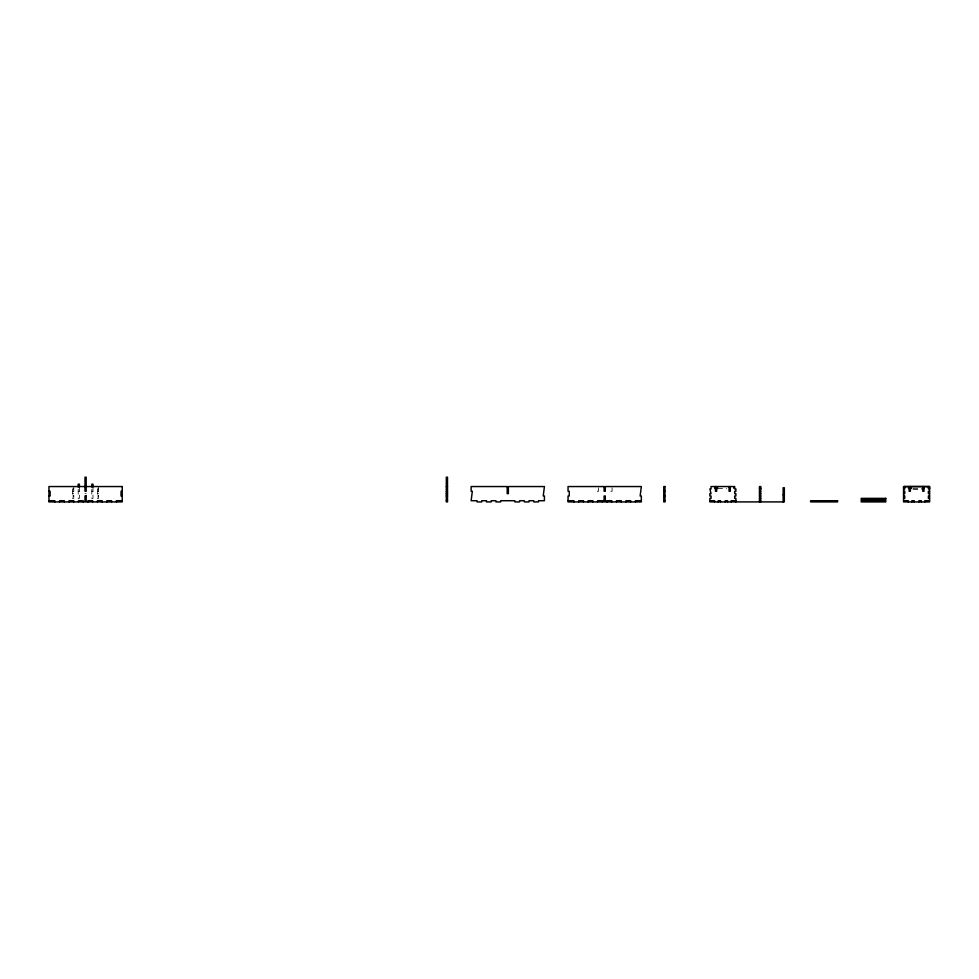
<?xml version="1.0" encoding="UTF-8"?>
<svg xmlns="http://www.w3.org/2000/svg" width="979" height="979" viewBox="0 0 979 979"><rect width="100%" height="100%" fill="white"/><g stroke="black" fill="none" stroke-linecap="round" stroke-linejoin="round"><path stroke-width="0.73" stroke-dasharray="4.89 3.67" d="M717.693 488.435L726.577 488.435M912.869 488.435L921.765 488.435M72.593 488.913L73.768 488.913M97.41 488.913L98.585 488.913M912.966 489.622L921.643 489.622M72.593 491.274L73.768 491.274M78.198 491.274L79.385 491.274M91.793 491.274L92.981 491.274M97.41 491.274L98.585 491.274M72.593 493.636L73.768 493.636M85.002 493.636L86.176 493.636M97.41 493.636L98.585 493.636M72.593 495.998L73.768 495.998M97.41 495.998L98.585 495.998M612.083 487.726L612.083 491.274L610.896 491.274L610.896 487.726M598.487 487.726L598.487 491.274L597.312 491.274L597.312 487.726M98.585 486.551L98.585 498.36L97.41 498.36L97.41 486.551M92.981 486.551L92.981 498.36L91.793 498.36L91.793 486.551M79.385 486.551L79.385 498.36L78.198 498.36L78.198 486.551M73.768 486.551L73.768 498.36L72.593 498.36L72.593 486.551"/><path stroke-width="1.47" d="M446.326 486.551L447.501 486.551M714.719 487.261L717.693 487.261M759.508 487.261L760.695 487.261M903.58 487.261L903.58 488.435M908.426 487.261L911.388 487.261M922.781 487.261L923.968 487.261M929.573 487.261L929.573 488.435M714.719 488.435L717.693 488.435M759.508 488.435L760.695 488.435M908.426 488.435L911.388 488.435M922.781 488.435L923.968 488.435M759.508 488.913L760.695 488.913M903.58 488.913L904.755 488.913L904.755 486.551M929.573 488.913L928.398 488.913L928.398 486.551M48.95 491.274L50.137 491.274L50.137 495.998L48.95 495.998M122.228 491.274L121.041 491.274L121.041 495.998L122.228 495.998M446.326 491.274L447.501 491.274M663.786 491.274L664.974 491.274M759.508 491.274L760.695 491.274M903.58 491.274L904.755 491.274L904.755 493.636L903.58 493.636M929.573 491.274L928.398 491.274L928.398 493.636L929.573 493.636M446.326 493.636L447.501 493.636M759.508 493.636L760.695 493.636M783.151 494.823L784.326 494.823M446.326 495.998L447.501 495.998M663.786 495.998L664.974 495.998M759.508 495.998L760.695 495.998M903.58 495.998L904.755 495.998L904.755 498.36L903.58 498.36M929.573 495.998L928.398 495.998L928.398 498.36L929.573 498.36M759.508 498.36L760.695 498.36M48.95 500.722L54.861 500.722L54.861 501.909M122.228 500.722L116.317 500.722L116.317 501.909M446.326 500.722L447.501 500.722M568.053 500.722L573.963 500.722L573.963 501.909M603.517 500.722L605.879 500.722M641.331 500.722L635.42 500.722L635.42 501.909M663.786 500.722L664.974 500.722M709.873 500.722L714.597 500.722L714.597 501.909M735.878 500.722L731.142 500.722L731.142 501.909M759.508 500.722L760.695 500.722M903.58 500.722L908.304 500.722L908.304 501.909M929.573 500.722L924.849 500.722L924.849 501.909M928.863 486.551L904.29 486.551M923.968 486.551L923.968 491.274L922.781 491.274L922.781 486.551M921.3 501.909L921.3 500.722L918.938 500.722L918.938 501.909M914.215 501.909L914.215 500.722L911.853 500.722L911.853 501.909M910.372 486.551L910.372 491.274L909.185 491.274L909.185 486.551M783.151 501.909L783.151 487.726L784.326 487.726L784.326 501.909L709.873 501.909L709.873 498.36L711.048 498.36L711.048 495.998L709.873 495.998L709.873 493.636L711.048 493.636L709.873 488.913L711.048 488.913L711.048 486.551L734.691 486.551L734.691 488.913L735.878 488.913L735.878 491.274L734.691 491.274L734.691 493.636L735.878 493.636L735.878 495.998L734.691 495.998L734.691 498.36L735.878 498.36L735.878 501.909M760.695 501.909L760.695 486.551L759.508 486.551L759.508 501.909M733.981 487.261L733.981 488.435M730.261 486.551L730.261 491.274L729.074 491.274L729.074 486.551M727.593 501.909L727.593 500.722L725.231 500.722L725.231 501.909M720.507 501.909L720.507 500.722L718.145 500.722L718.145 501.909M716.665 486.551L716.665 491.274L715.49 491.274L715.49 486.551M630.696 501.909L630.696 500.722L625.973 500.722L625.973 501.909M621.237 501.909L621.237 500.722L616.513 500.722L616.513 501.909M611.789 501.909L611.789 500.722L607.053 500.722L607.053 501.909M605.279 500.722L605.279 495.998L604.104 495.998L604.104 500.722M602.33 501.909L602.33 500.722L597.606 500.722L597.606 501.909M592.87 501.909L592.87 500.722L588.146 500.722L588.146 501.909M583.423 501.909L583.423 500.722L578.699 500.722L578.699 501.909M447.501 477.091L447.501 501.909L446.326 501.909L446.326 477.091M111.594 501.909L111.594 500.722L106.858 500.722L106.858 501.909M102.134 501.909L102.134 500.722L97.41 500.722L97.41 501.909M92.981 487.016L92.981 484.177L91.793 484.177L91.793 487.016M92.675 501.909L92.675 500.722L87.951 500.722L87.951 501.909M86.176 477.091L86.176 491.274L85.002 491.274L85.002 477.091M83.227 501.909L83.227 500.722L78.491 500.722L78.491 501.909M79.385 487.016L79.385 484.177L78.198 484.177L78.198 487.016M73.768 501.909L73.768 500.722L69.044 500.722L69.044 501.909M64.32 501.909L64.32 500.722L59.584 500.722L59.584 501.909M122.228 486.551L48.95 486.551L48.95 501.909L122.228 501.909L122.228 486.551M507.195 486.551L471.144 486.551L471.144 491.274L472.331 491.274L471.144 500.722L477.054 500.722L477.054 501.909L481.778 501.909L481.778 500.722L486.502 500.722L486.502 501.909L491.238 501.909L491.238 500.722L495.961 500.722L495.961 501.909L500.685 501.909L500.685 500.722L514.868 500.722L514.868 501.909L519.604 501.909L519.604 500.722L524.328 500.722L524.328 501.909L529.052 501.909L529.052 500.722L533.788 500.722L533.788 501.909L538.511 501.909L538.511 500.722L544.422 500.722L544.422 495.998L543.235 495.998L544.422 486.551L508.37 486.551L508.37 493.636L507.195 493.636L507.195 486.551M604.104 486.551L568.053 486.551L568.053 491.274L569.24 491.274L569.24 495.998L568.053 495.998L568.053 501.909L641.331 501.909L641.331 495.998L640.156 495.998L641.331 486.551L605.279 486.551L605.279 491.274L604.104 491.274L604.104 486.551M664.974 486.551L663.786 486.551L663.786 501.909L664.974 501.909L664.974 486.551M929.573 486.551L903.58 486.551L903.58 501.909L929.573 501.909L929.573 486.551M86.176 495.998L85.002 495.998L85.002 500.722L86.176 500.722L86.176 495.998M885.787 498.36L861.214 498.36L861.214 501.909L885.787 501.909L885.787 498.36M884.612 499.547L862.389 499.547L862.389 500.722L884.612 500.722L884.612 499.547M837.571 500.722L810.624 500.722L810.624 501.909L837.571 501.909L837.571 500.722"/></g></svg>
